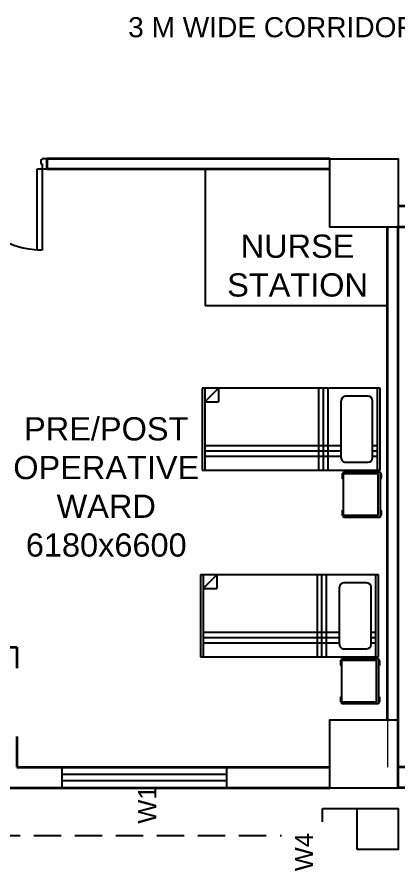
# Model space of a CAD drawing. Extents: x 3505867 to 3988380, y -625948 to -590408.
# Drawn here: x 3822462 to 3826642, y -613975 to -604720 of the extents above; entities that cross this region are included whole.
import ezdxf

# ---------------------------------------------------------------- set-up
doc = ezdxf.new("R2010")
doc.units = 0
doc.header["$LTSCALE"] = 6
doc.header["$MEASUREMENT"] = 0
doc.linetypes.add('HIDDEN', pattern=[0.375, 0.25, -0.125])
doc.layers.get('0').update_dxf_attribs({"linetype": 'CONTINUOUS'})
for name, color, linetype in [('Chajja', 7, 'CONTINUOUS'), ('COL', 5, 'CONTINUOUS'), ('DIM', 7, 'CONTINUOUS'), ('DOOR', 44, 'CONTINUOUS'), ('furniture', 33, 'CONTINUOUS'), ('JOINERY', 7, 'CONTINUOUS'), ('Window', 161, 'CONTINUOUS')]:
    doc.layers.add(name, color=color, linetype=linetype)
doc.layers.add('WALL', color=10, linetype='CONTINUOUS', lineweight=35)
doc.styles.add('ARIAL', font='')
doc.styles.get('ARIAL').set_extended_font_data('Arial')

# ---------------------------------------------------------------- blocks, each defined once
blk = doc.blocks.new('1000')
at = {"layer": 'DOOR'}
for p, q in [((0, -111.1, 0), (0, 0)), ((0, 0), (55.2, 0, 0)), ((944.8, 0, 0), (944.8, -2.5, 0)), ((1000, 0), (944.8, 0, 0)), ((1000, -111.1, 0), (1000, 0)), ((55.2, 0, 0), (55.2, -2.5, 0)), ((70.2, -55, 0), (55.2, -55, 0)), ((55.2, -55, 0), (55.2, -111.1, 0)), ((70.2, -15, 0), (67.7, -15, 0)), ((70.2, -15, 0), (70.2, -55, 0)), ((929.8, -15, 0), (929.8, -55, 0)), ((929.8, -15, 0), (932.3, -15, 0)), ((929.8, -55, 0), (944.8, -55, 0)), ((944.8, -55, 0), (944.7, -111.1, 0)), ((55.2, -111.1, 0), (0, -111.1, 0)), ((55.2, -111.1, 0), (55.2, -1000.6, 0)), ((111.3, -111.1, 0), (55.2, -111.1, 0)), ((111.3, -1000.6, 0), (111.3, -111.1, 0)), ((944.7, -111.1, 0), (1000, -111.1, 0)), ((55.2, -1000.6, 0), (111.3, -1000.6, 0))]:
    blk.add_line(p, q, dxfattribs=at)
for centre, start_param, end_param in [((55.2, -15, 0), 3.926897, 5.497693), ((944.8, -15, 0), -0.785492, 0.785304)]:
    blk.add_ellipse(centre, major_axis=(-8.84, 8.84, 0), ratio=1, start_param=start_param, end_param=end_param, dxfattribs=at)
at = {"layer": 'DOOR', "color": 145}
blk.add_ellipse((71.4, -128.1, 0), major_axis=(597.3, 637.4, 0), ratio=0.999944, start_param=3.940126, end_param=5.484659, dxfattribs=at)
blk = doc.blocks.new('A$C45A5314D')
at = {"layer": 'furniture', "ltscale": 0.75}
for p, q in [((-1962.2, 946.4), (-1950, 946.4)), ((-1962.2, 946.4), (-1962.2, 887.3)), ((-1950, 467.5), (-1950, 967.5)), ((-1950, 967.5), (-1550, 967.5)), ((-1930.3, 947.8), (-1930.3, 487.2)), ((-1930.3, 947.8), (-1550, 947.8)), ((-1550, 967.5), (-1550, 467.5)), ((-1537.8, 946.4), (-1550, 946.4)), ((-1537.8, 946.4), (-1537.8, 887.3)), ((-1962.2, 887.3), (-1950, 887.3)), ((-1537.8, 887.3), (-1550, 887.3)), ((-1962.2, 545.4), (-1950, 545.4)), ((-1962.2, 545.4), (-1962.2, 486.3)), ((-1962.2, 486.3), (-1950, 486.3)), ((-1550, 467.5), (-1950, 467.5)), ((-1550, 487.2), (-1930.3, 487.2)), ((-1537.8, 545.4), (-1550, 545.4)), ((-1537.8, 486.3), (-1550, 486.3)), ((-1537.8, 545.4), (-1537.8, 486.3))]:
    blk.add_line(p, q, dxfattribs=at)
at = {"layer": 'furniture', "color": 8, "ltscale": 0.75}
for p, q in [((-1962.2, 945.5), (-1950, 945.5)), ((-1962.2, 944.4), (-1950, 944.4)), ((-1962.2, 943.2), (-1950, 943.2)), ((-1962.2, 941.5), (-1950, 941.5)), ((-1962.2, 939.2), (-1950, 939.2)), ((-1962.2, 936.2), (-1950, 936.2)), ((-1962.2, 932), (-1950, 932)), ((-1962.2, 927.1), (-1950, 927.1)), ((-1537.8, 945.5), (-1550, 945.5)), ((-1537.8, 944.4), (-1550, 944.4)), ((-1537.8, 943.2), (-1550, 943.2)), ((-1537.8, 941.5), (-1550, 941.5)), ((-1537.8, 939.2), (-1550, 939.2)), ((-1537.8, 936.2), (-1550, 936.2)), ((-1537.8, 932), (-1550, 932)), ((-1537.8, 927.1), (-1550, 927.1)), ((-1962.2, 920.9), (-1950, 920.9)), ((-1962.2, 912.9), (-1950, 912.9)), ((-1962.2, 906.7), (-1950, 906.7)), ((-1962.2, 901.8), (-1950, 901.8)), ((-1962.2, 897.6), (-1950, 897.6)), ((-1962.2, 894.6), (-1950, 894.6)), ((-1962.2, 892.3), (-1950, 892.3)), ((-1962.2, 890.6), (-1950, 890.6)), ((-1962.2, 889.4), (-1950, 889.4)), ((-1962.2, 888.2), (-1950, 888.2)), ((-1537.8, 920.9), (-1550, 920.9)), ((-1537.8, 912.9), (-1550, 912.9)), ((-1537.8, 906.7), (-1550, 906.7)), ((-1537.8, 901.8), (-1550, 901.8)), ((-1537.8, 897.6), (-1550, 897.6)), ((-1537.8, 894.6), (-1550, 894.6)), ((-1537.8, 892.3), (-1550, 892.3)), ((-1537.8, 890.6), (-1550, 890.6)), ((-1537.8, 889.4), (-1550, 889.4)), ((-1537.8, 888.2), (-1550, 888.2)), ((-1962.2, 544.5), (-1950, 544.5)), ((-1962.2, 543.4), (-1950, 543.4)), ((-1962.2, 542.2), (-1950, 542.2)), ((-1962.2, 540.4), (-1950, 540.4)), ((-1962.2, 538.1), (-1950, 538.1)), ((-1962.2, 535.2), (-1950, 535.2)), ((-1962.2, 531), (-1950, 531)), ((-1962.2, 526.1), (-1950, 526.1)), ((-1962.2, 519.9), (-1950, 519.9)), ((-1962.2, 511.9), (-1950, 511.9)), ((-1962.2, 505.7), (-1950, 505.7)), ((-1962.2, 500.7), (-1950, 500.7)), ((-1962.2, 496.6), (-1950, 496.6)), ((-1962.2, 493.6), (-1950, 493.6)), ((-1962.2, 491.3), (-1950, 491.3)), ((-1962.2, 489.6), (-1950, 489.6)), ((-1962.2, 488.4), (-1950, 488.4)), ((-1962.2, 487.2), (-1950, 487.2)), ((-1962.2, 486.3), (-1950, 486.3)), ((-1537.8, 544.5), (-1550, 544.5)), ((-1537.8, 543.4), (-1550, 543.4)), ((-1537.8, 542.2), (-1550, 542.2)), ((-1537.8, 540.4), (-1550, 540.4)), ((-1537.8, 538.1), (-1550, 538.1)), ((-1537.8, 535.2), (-1550, 535.2)), ((-1537.8, 531), (-1550, 531)), ((-1537.8, 526.1), (-1550, 526.1)), ((-1537.8, 519.9), (-1550, 519.9)), ((-1537.8, 511.9), (-1550, 511.9)), ((-1537.8, 505.7), (-1550, 505.7)), ((-1537.8, 500.7), (-1550, 500.7)), ((-1537.8, 496.6), (-1550, 496.6)), ((-1537.8, 493.6), (-1550, 493.6)), ((-1537.8, 491.3), (-1550, 491.3)), ((-1537.8, 489.6), (-1550, 489.6)), ((-1537.8, 488.4), (-1550, 488.4)), ((-1537.8, 487.2), (-1550, 487.2))]:
    blk.add_line(p, q, dxfattribs=at)
at = {"layer": 'furniture'}
for p, q in [((0, 450), (-1950, 450)), ((-1950, 450), (-1950, -450)), ((-1920.5, 450), (-1920.5, -450)), ((-1376.5, -450), (-1376.5, 450)), ((-1326.5, -450), (-1326.5, 450)), ((-1276.5, -450), (-1276.5, 450)), ((-29.5, -450), (-29.5, 450)), ((0, -450), (0, 450)), ((-1920.5, 300), (-1869, 300)), ((-1869, 312.7), (-1869, -312.7)), ((-1572.3, 361.9), (-1819.8, 361.9)), ((-1523.1, 312.7), (-1523.1, -312.7)), ((-1523.1, 300), (-29.5, 300)), ((-1920.5, 240.9), (-1869, 240.9)), ((-1523.1, 240.9), (-29.5, 240.9)), ((-1920.5, 181.9), (-1869, 181.9)), ((-1523.1, 181.9), (-29.5, 181.9)), ((-1819.8, -361.9), (-1572.3, -361.9)), ((-179.5, -450), (-29.5, -300)), ((-179.5, -450), (-179.5, -300)), ((-29.5, -300), (-179.5, -300)), ((-1950, -450), (0, -450))]:
    blk.add_line(p, q, dxfattribs=at)
at = {"layer": 'furniture', "ltscale": 0.75}
for centre, start, end in [((-1876, 916.9), 161.07537, 198.92466), ((-1624, 916.9), 341.07537, 18.92466), ((-1876, 515.9), 161.07537, 198.92466), ((-1624, 515.9), 341.07537, 18.92466)]:
    blk.add_arc(centre, 91.1, start, end, dxfattribs=at)
at = {"layer": 'furniture'}
for centre, start, end in [((-1819.8, 312.7), 90.00001, 180.00001), ((-1572.3, 312.7), 0.00001, 90.00001), ((-1819.8, -312.7), 180.00001, 270.00001), ((-1572.3, -312.7), 270.00001, 0.00001)]:
    blk.add_arc(centre, 49.2, start, end, dxfattribs=at)
blk = doc.blocks.new('CIVIL IVF')
at = {"layer": 'Chajja', "color": 8, "linetype": 'ByBlock'}
for p, q in [((-10090, 530), (-9710, 530)), ((-10090, 385.2), (-10090, 530))]:
    blk.add_line(p, q, dxfattribs=at)
at = {"layer": 'Chajja', "color": 8, "linetype": 'HIDDEN', "ltscale": 200}
blk.add_line((-33055, 235.2), (-10540, 235.2), dxfattribs=at)
at = {"layer": 'COL', "color": 8, "elevation": 0}
blk.add_lwpolyline([(-10010, 7660.2), (-9260, 7660.2), (-9260, 6910.2), (-10010, 6910.2)], close=True, dxfattribs=at)
at = {"layer": 'COL', "color": 8}
for points in [[(-9260, 1505), (-9260, 755), (-10010, 755), (-10010, 1505)], [(-9710, 80), (-9710, 530), (-9260, 530), (-9260, 80)]]:
    blk.add_lwpolyline(points, close=True, dxfattribs=at)
at = {"layer": 'furniture', "color": 8, "linetype": 'Continuous'}
for p in [(-11375, 7545.2), (-9375, 6045.2)]:
    blk.add_line(p, (-11375, 6045.2), dxfattribs=at)
at = {"layer": 'WALL', "color": 8, "linetype": 'ByBlock'}
for p, q in [((-13107.6, 7545.2, 0), (-13107.6, 7660.2, 0)), ((-10010, 7660.2, 0), (-13107.6, 7660.2, 0)), ((-10010, 7545.2, 0), (-13107.6, 7545.2, 0)), ((-8510, 7140), (-9260, 7140)), ((-9375, 1505), (-9375, 6910.2)), ((-9260, 755.2), (-9260, 6910.2)), ((-8510, 6910), (-9260, 6910)), ((-15555, 2300.2), (-13440, 2300.2)), ((-13440, 2300.2), (-13440, 2070)), ((-9260, 1505), (-9260, 1970.2)), ((-13440, 1320.2), (-13440, 985.2)), ((-13440, 985.2), (-10010, 985.2)), ((-8510, 985.2), (-9260, 985.2)), ((-15555, 755.2), (-10010, 755.2)), ((-8510, 755.2), (-9260, 755.2))]:
    blk.add_line(p, q, dxfattribs=at)
at = {"layer": 'WALL', "color": 8, "lineweight": 0}
blk.add_line((-9375, 2485.2), (-9375, 985.2), dxfattribs=at)
at = {"layer": 'Window', "color": 8, "linetype": 'Continuous'}
for points in [[(-11142.5, 985.2), (-11142.5, 755.2), (-12942.5, 755.2), (-12942.5, 985.2)], [(-11142.5, 905.2), (-11142.5, 835.2), (-12942.5, 835.2), (-12942.5, 905.2)]]:
    blk.add_lwpolyline(points, close=True, dxfattribs=at)
at = {"layer": 'DOOR', "color": 8, "linetype": 'Continuous', "xscale": -1, "rotation": 359.9999867131476}
blk.add_blockref('1000', (-13107.6, 7660.2, 0), dxfattribs=at)
at = {"layer": 'furniture', "color": 8, "linetype": 'Continuous'}
for p, rotation in [((-11408.1, 4692.2), 180.0000131267695), ((-11425.9, 2644.8), 180.0000131267694)]:
    blk.add_blockref('A$C45A5314D', p, dxfattribs=dict(at, rotation=rotation))
at = {"layer": 'DIM', "color": 8, "char_height": 255, "width": 2454.158, "attachment_point": 5, "style": 'ARIAL'}
for s, insert in [('NURSE STATION', (-10362.7, 6487.1)), ('PRE/POST \\POPERATIVE WARD\\P6180x6600', (-12460.2, 4057.9))]:
    blk.add_mtext(s, dxfattribs=dict(at, insert=insert))
at = {"layer": 'JOINERY', "color": 8, "style": 'ARIAL', "width": 1}
for s, p in [('W1', (-11910.9, 363.6)), ('W4', (-10192, -158.3))]:
    blk.add_text(s, height=200, rotation=90, dxfattribs=at).set_placement(p)
at = {"layer": 'WALL', "color": 8, "linetype": 'Continuous', "insert": (-10638.2, 9103.3), "char_height": 220.414, "width": 4941.395, "attachment_point": 5, "style": 'ARIAL'}
blk.add_mtext('3 M WIDE CORRIDOR', dxfattribs=at)

msp = doc.modelspace()

# ---------------------------------------------------------------- block references
at = {"linetype": 'ByBlock'}
msp.add_blockref('CIVIL IVF', (3835902.5, -613938.4), dxfattribs=at)

doc.saveas('drawing.dxf')
